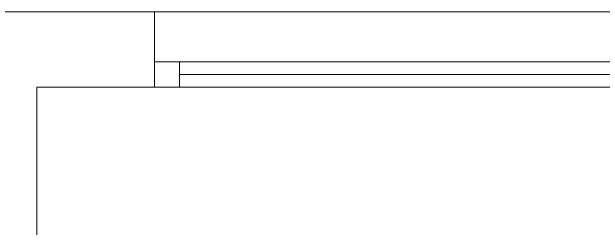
# Model space of a CAD drawing. Header units: millimetres. Extents: x 26027 to 581921, y 7230 to 233891.
# Drawn here: x 477966 to 479142, y 167449 to 167880 of the extents above; entities that cross this region are included whole.
import ezdxf

# ---------------------------------------------------------------- set-up
doc = ezdxf.new("R2010")
doc.units = ezdxf.units.MM
doc.header["$LTSCALE"] = 5
doc.layers.add('Aluminum', color=7, linetype='Continuous', lineweight=5)
doc.layers.add('Walls', color=32, linetype='Continuous', lineweight=5)

msp = doc.modelspace()

# ---------------------------------------------------------------- linework, layer by layer
at = {"layer": 'Aluminum'}
for p, q in [((478249.6, 167880.3, 2.4), (480049.6, 167880.3, 2.4)), ((478249.6, 167780.5, 2.4), (480049.6, 167780.5, 2.4)), ((478299.6, 167730.5, 2.4), (478299.6, 167780.5, 2.4)), ((478299.6, 167755.5, 2.4), (479984.6, 167755.5, 2.4)), ((478249.6, 167730.5, 2.4), (480049.6, 167730.5, 2.4))]:
    msp.add_line(p, q, dxfattribs=at)
at = {"layer": 'Walls'}
for p, q in [((474515.8, 167880.3, 2.4), (478249.6, 167880.3, 2.4)), ((478249.6, 167730.3, 2.4), (478249.6, 167880.3, 2.4)), ((478015.8, 167730.3, 2.4), (478015.8, 163980.3, 2.4)), ((478249.6, 167730.3, 2.4), (478015.8, 167730.3, 2.4))]:
    msp.add_line(p, q, dxfattribs=at)

doc.saveas('drawing.dxf')
